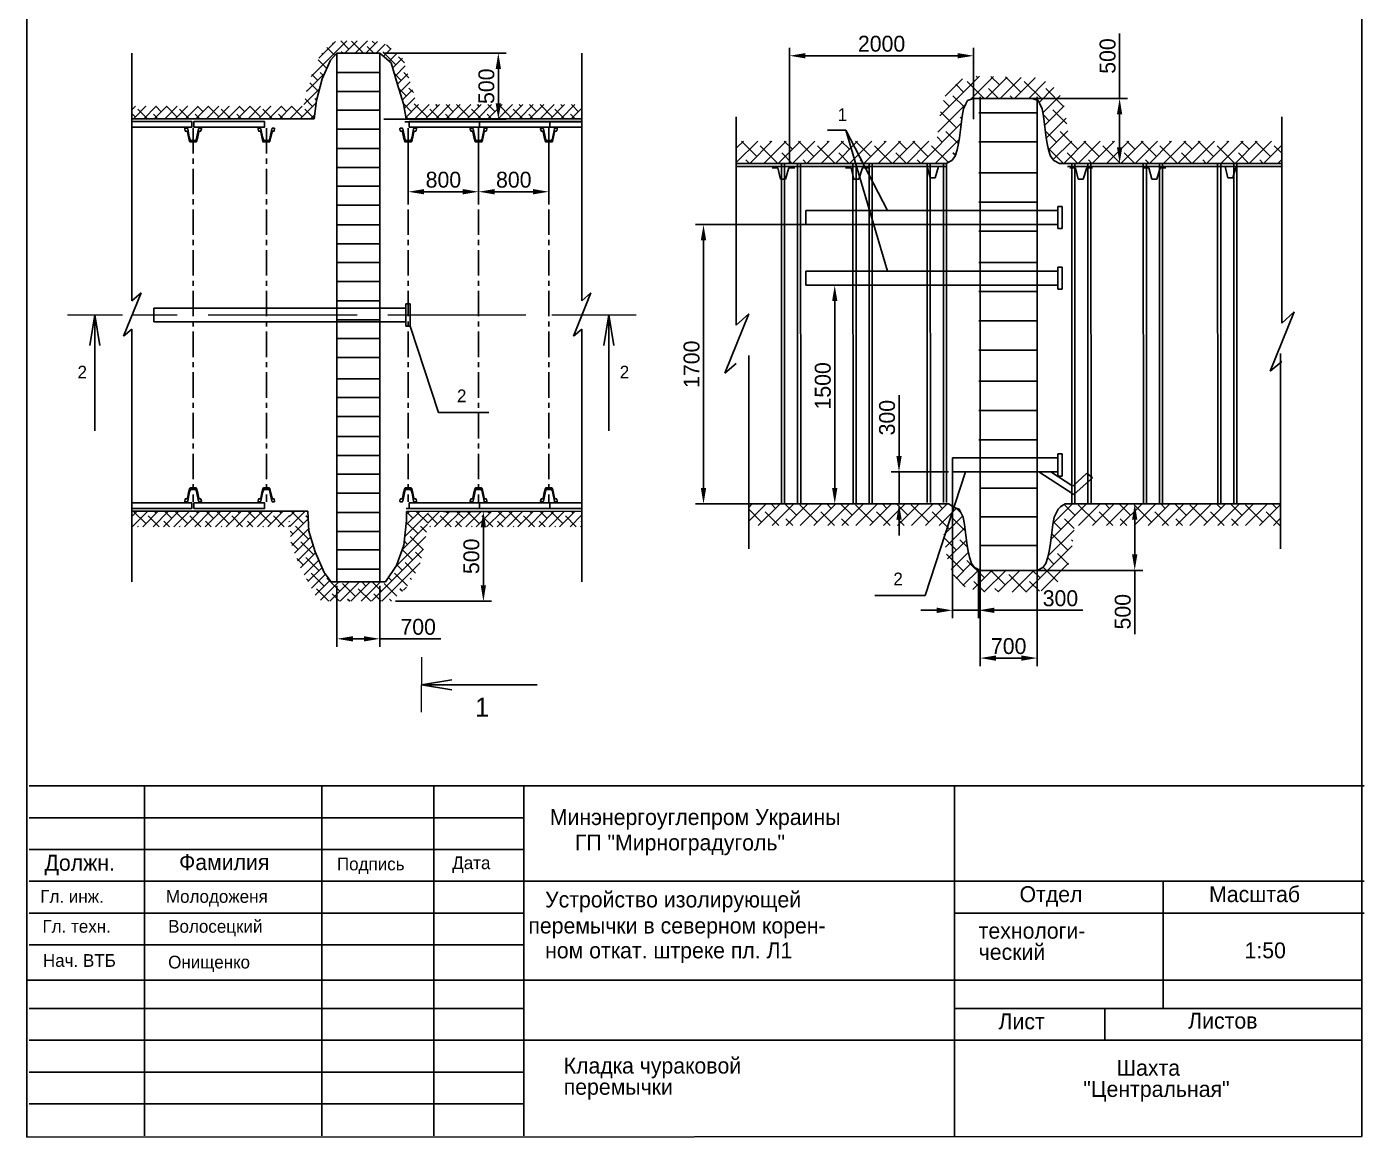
# Model space of a CAD drawing. Header units: millimetres. Extents: x 220 to 847, y -60 to 585.
# Drawn here: x 636.3 to 846.7, y -59.6 to 115 of the extents above; entities that cross this region are included whole.
import ezdxf

# ---------------------------------------------------------------- set-up
doc = ezdxf.new("R2010")
doc.units = ezdxf.units.MM
doc.linetypes.add('CENTERX2', pattern=[4, 2.5, -0.5, 0.5, -0.5])
doc.dimstyles.new('ISO-25', dxfattribs={"dimtxt": 2.5, "dimasz": 2.5, "dimexe": 1.25, "dimexo": 0.625, "dimtad": 1, "dimtxsty": 'Standard', "dimcen": 2.5, "dimadec": 0, "dimazin": 0, "dimtfac": 1, "dimtmove": 0, "dimatfit": 3, "dimfxl": 0, "dimarcsym": 0})
pattern_1 = [(45, (401.6653, 16.3725), (-0.8199856, 0.8199856), []), (135, (401.6653, 16.3725), (-2.4599568, 0.8199856), [2.899087, -1.739452])]

# ---------------------------------------------------------------- blocks, each defined once
blk = doc.blocks.new('*D44')
at = {"color": 0, "lineweight": -2}
for p, q in [((692.45, 110.85), (711.76, 110.85)), ((710.51, 108.35), (710.51, 102.96)), ((692.49, 100.46), (711.76, 100.46))]:
    blk.add_line(p, q, dxfattribs=at)
at = {"color": 0}
for points in [[(710.09, 108.35), (710.93, 108.35), (710.51, 110.85)], [(710.09, 102.96), (710.93, 102.96), (710.51, 100.46)]]:
    blk.add_solid(points, dxfattribs=at)
at = {"layer": 'Defpoints', "color": 0}
for p in [(691.83, 110.85), (691.86, 100.46), (710.51, 100.46)]:
    blk.add_point(p, dxfattribs=at)
at = {"color": 0, "insert": (708.64, 105.65), "char_height": 2.5, "attachment_point": 5, "rotation": 90}
blk.add_mtext('500', dxfattribs=at)
blk = doc.blocks.new('*D45')
at = {"color": 0, "lineweight": -2}
for p, q in [((685.13, 27.09), (685.13, 17.52)), ((691.86, 27.09), (691.86, 17.52)), ((687.63, 18.77), (689.36, 18.77)), ((691.86, 18.77), (701.44, 18.77))]:
    blk.add_line(p, q, dxfattribs=at)
at = {"color": 0}
for points in [[(687.63, 19.18), (687.63, 18.35), (685.13, 18.77)], [(689.36, 19.18), (689.36, 18.35), (691.86, 18.77)]]:
    blk.add_solid(points, dxfattribs=at)
at = {"layer": 'Defpoints', "color": 0}
for p in [(685.13, 27.71), (691.86, 27.71), (691.86, 18.77)]:
    blk.add_point(p, dxfattribs=at)
at = {"color": 0, "insert": (697.9, 20.64), "char_height": 2.5, "attachment_point": 5}
blk.add_mtext('700', dxfattribs=at)
blk = doc.blocks.new('*D48')
at = {"color": 0, "lineweight": -2}
for p, q in [((808.23, 103.74), (808.23, 113.95)), ((791.62, 103.74), (809.48, 103.74)), ((808.23, 96.02), (808.23, 101.24)), ((800.49, 93.52), (809.48, 93.52))]:
    blk.add_line(p, q, dxfattribs=at)
at = {"color": 0}
for points in [[(807.81, 101.24), (808.64, 101.24), (808.23, 103.74)], [(807.81, 96.02), (808.64, 96.02), (808.23, 93.52)]]:
    blk.add_solid(points, dxfattribs=at)
at = {"layer": 'Defpoints', "color": 0}
for p in [(790.99, 103.74), (799.87, 93.52), (808.23, 93.52)]:
    blk.add_point(p, dxfattribs=at)
at = {"color": 0, "insert": (806.35, 110.4), "char_height": 2.5, "attachment_point": 5, "rotation": 90}
blk.add_mtext('500', dxfattribs=at)
blk = doc.blocks.new('*D49')
at = {"color": 0, "lineweight": -2}
for p, q in [((786.28, 30.64), (786.28, 14.49)), ((795.27, 30.64), (795.27, 14.49)), ((788.78, 15.74), (792.77, 15.74))]:
    blk.add_line(p, q, dxfattribs=at)
at = {"color": 0}
for points in [[(788.78, 16.15), (788.78, 15.32), (786.28, 15.74)], [(792.77, 16.15), (792.77, 15.32), (795.27, 15.74)]]:
    blk.add_solid(points, dxfattribs=at)
at = {"layer": 'Defpoints', "color": 0}
for p in [(786.28, 31.26), (795.27, 31.26), (795.27, 15.74)]:
    blk.add_point(p, dxfattribs=at)
at = {"color": 0, "insert": (790.78, 17.61), "char_height": 2.5, "attachment_point": 5}
blk.add_mtext('700', dxfattribs=at)
blk = doc.blocks.new('*D50')
at = {"color": 0, "lineweight": -2}
for p, q in [((810.05, 40), (811.86, 40)), ((810.61, 37.5), (810.61, 32.03)), ((793.01, 29.53), (811.86, 29.53)), ((810.61, 29.53), (810.61, 19.49))]:
    blk.add_line(p, q, dxfattribs=at)
at = {"color": 0}
for points in [[(810.19, 37.5), (811.02, 37.5), (810.61, 40)], [(810.19, 32.03), (811.02, 32.03), (810.61, 29.53)]]:
    blk.add_solid(points, dxfattribs=at)
at = {"layer": 'Defpoints', "color": 0}
for p in [(809.43, 40), (810.61, 40), (792.39, 29.53)]:
    blk.add_point(p, dxfattribs=at)
at = {"color": 0, "insert": (808.73, 23.03), "char_height": 2.5, "attachment_point": 5, "rotation": 90}
blk.add_mtext('500', dxfattribs=at)
blk = doc.blocks.new('*D51')
at = {"color": 0, "lineweight": -2}
for p, q in [((756.31, 93.42), (756.31, 111.69)), ((785.27, 100.48), (785.27, 111.69)), ((782.77, 110.44), (758.81, 110.44))]:
    blk.add_line(p, q, dxfattribs=at)
at = {"color": 0}
for points in [[(758.81, 110.86), (758.81, 110.03), (756.31, 110.44)], [(782.77, 110.86), (782.77, 110.03), (785.27, 110.44)]]:
    blk.add_solid(points, dxfattribs=at)
at = {"layer": 'Defpoints', "color": 0}
for p in [(756.31, 110.44), (785.27, 99.85), (756.31, 92.8)]:
    blk.add_point(p, dxfattribs=at)
at = {"color": 0, "insert": (770.79, 112.32), "char_height": 2.5, "attachment_point": 5}
blk.add_mtext('2000', dxfattribs=at)
blk = doc.blocks.new('*D55')
at = {"color": 0, "lineweight": -2}
for p, q in [((701.88, 38.81), (709.41, 38.81)), ((708.16, 36.31), (708.16, 27.17)), ((694.35, 24.67), (709.41, 24.67))]:
    blk.add_line(p, q, dxfattribs=at)
at = {"color": 0}
for points in [[(707.74, 36.31), (708.57, 36.31), (708.16, 38.81)], [(707.74, 27.17), (708.57, 27.17), (708.16, 24.67)]]:
    blk.add_solid(points, dxfattribs=at)
at = {"layer": 'Defpoints', "color": 0}
for p in [(701.26, 38.81), (693.73, 24.67), (708.16, 24.67)]:
    blk.add_point(p, dxfattribs=at)
at = {"color": 0, "insert": (706.28, 31.74), "char_height": 2.5, "attachment_point": 5, "rotation": 90}
blk.add_mtext('500', dxfattribs=at)
blk = doc.blocks.new('*D56')
at = {"color": 0, "lineweight": -2}
for p, q in [((781.96, 45.09), (781.96, 22)), ((786.05, 29.76), (786.05, 22)), ((779.46, 23.25), (776.96, 23.25)), ((781.96, 23.25), (786.05, 23.25)), ((788.55, 23.25), (802.46, 23.25))]:
    blk.add_line(p, q, dxfattribs=at)
at = {"color": 0}
for points in [[(779.46, 23.67), (779.46, 22.83), (781.96, 23.25)], [(788.55, 23.67), (788.55, 22.83), (786.05, 23.25)]]:
    blk.add_solid(points, dxfattribs=at)
at = {"layer": 'Defpoints', "color": 0}
for p in [(781.96, 45.72), (786.05, 30.39), (786.05, 23.25)]:
    blk.add_point(p, dxfattribs=at)
at = {"color": 0, "insert": (798.92, 25.13), "char_height": 2.5, "attachment_point": 5}
blk.add_mtext('300', dxfattribs=at)
blk = doc.blocks.new('*D57')
at = {"color": 0, "lineweight": -2}
for p, q in [((773.53, 47.5), (773.53, 57.08)), ((781.31, 45), (772.28, 45)), ((773.53, 39.99), (773.53, 45)), ((775.06, 39.99), (772.28, 39.99)), ((773.53, 37.49), (773.53, 34.99))]:
    blk.add_line(p, q, dxfattribs=at)
at = {"color": 0}
for points in [[(773.12, 47.5), (773.95, 47.5), (773.53, 45)], [(773.12, 37.49), (773.95, 37.49), (773.53, 39.99)]]:
    blk.add_solid(points, dxfattribs=at)
at = {"layer": 'Defpoints', "color": 0}
for p in [(773.53, 45), (781.93, 45), (775.68, 39.99)]:
    blk.add_point(p, dxfattribs=at)
at = {"color": 0, "insert": (771.66, 53.54), "char_height": 2.5, "attachment_point": 5, "rotation": 90}
blk.add_mtext('300', dxfattribs=at)
blk = doc.blocks.new('*D58')
at = {"color": 0, "lineweight": -2}
for p, q in [((764.73, 83.9), (741.53, 83.9)), ((742.78, 81.4), (742.78, 42.49)), ((758.47, 39.99), (741.53, 39.99))]:
    blk.add_line(p, q, dxfattribs=at)
at = {"color": 0}
for points in [[(742.36, 81.4), (743.2, 81.4), (742.78, 83.9)], [(742.36, 42.49), (743.2, 42.49), (742.78, 39.99)]]:
    blk.add_solid(points, dxfattribs=at)
at = {"layer": 'Defpoints', "color": 0}
for p in [(765.36, 83.9), (742.78, 39.99), (759.1, 39.99)]:
    blk.add_point(p, dxfattribs=at)
at = {"color": 0, "insert": (740.91, 61.94), "char_height": 2.5, "attachment_point": 5, "rotation": 90}
blk.add_mtext('1700', dxfattribs=at)
blk = doc.blocks.new('*D59')
at = {"color": 0, "lineweight": -2}
for p, q in [((759.51, 74.36), (764.67, 74.36)), ((763.42, 71.86), (763.42, 42.49)), ((759.72, 39.99), (764.67, 39.99))]:
    blk.add_line(p, q, dxfattribs=at)
at = {"color": 0}
for points in [[(763.01, 71.86), (763.84, 71.86), (763.42, 74.36)], [(763.01, 42.49), (763.84, 42.49), (763.42, 39.99)]]:
    blk.add_solid(points, dxfattribs=at)
at = {"layer": 'Defpoints', "color": 0}
for p in [(758.89, 74.36), (759.1, 39.99), (763.42, 39.99)]:
    blk.add_point(p, dxfattribs=at)
at = {"color": 0, "insert": (761.55, 58.54), "char_height": 2.5, "attachment_point": 5, "rotation": 90}
blk.add_mtext('1500', dxfattribs=at)
blk = doc.blocks.new('Рама после осадки')
at = {"color": 7}
for p, q in [((643.43, 302.03), (643.39, 302.22)), ((643.45, 302.3), (643.6, 302.3)), ((643.6, 302.3), (643.45, 302.3)), ((643.59, 301.98), (643.49, 301.98)), ((643.59, 301.98), (643.49, 301.98)), ((643.75, 301.42), (643.65, 301.93)), ((643.83, 301.42), (643.67, 302.24)), ((643.75, 301.42), (643.86, 300.97)), ((643.83, 301.42), (643.91, 301.15)), ((644.58, 301.43), (644.51, 301.15)), ((644.66, 301.43), (644.55, 300.98)), ((644.58, 301.43), (644.74, 302.24)), ((644.66, 301.43), (644.76, 301.94)), ((644.96, 302.3), (644.81, 302.3)), ((644.81, 302.3), (644.96, 302.3)), ((644.82, 301.98), (644.92, 301.98)), ((644.82, 301.98), (644.92, 301.98)), ((644.98, 302.03), (645.02, 302.23)), ((644.49, 300.93), (643.92, 300.93)), ((644.01, 301.07), (644.21, 301.07)), ((644.4, 301.07), (644.21, 301.07)), ((644.49, 266.93), (643.92, 266.93)), ((643.43, 265.83), (643.39, 265.63)), ((643.59, 265.88), (643.49, 265.88)), ((643.59, 265.88), (643.49, 265.88)), ((643.75, 266.43), (643.65, 265.93)), ((643.83, 266.43), (643.67, 265.62)), ((643.75, 266.43), (643.86, 266.88)), ((643.83, 266.43), (643.91, 266.71)), ((644.01, 266.79), (644.21, 266.79)), ((644.4, 266.79), (644.21, 266.79)), ((644.58, 266.43), (644.51, 266.71)), ((644.66, 266.43), (644.55, 266.88)), ((644.58, 266.43), (644.74, 265.62)), ((644.66, 266.43), (644.76, 265.92)), ((644.82, 265.87), (644.92, 265.87)), ((644.82, 265.87), (644.92, 265.87)), ((644.98, 265.83), (645.02, 265.63)), ((643.45, 265.56), (643.6, 265.56)), ((643.6, 265.56), (643.45, 265.56)), ((644.96, 265.56), (644.81, 265.56)), ((644.81, 265.56), (644.96, 265.56))]:
    blk.add_line(p, q, dxfattribs=at)
at = {"color": 253, "linetype": 'CENTERX2'}
blk.add_line((644.21, 265.56), (644.21, 302.3), dxfattribs=at)
at = {"color": 7}
for centre, major_axis, start_param, end_param in [((643.45, 302.24), (0.0424, 0.0424), 0.787693, 2.555053), ((643.49, 302.04), (-0.0424, 0.0424), 0.984257, 2.358489), ((643.59, 301.92), (0.0424, 0.0424), 5.695083, 7.070878), ((643.6, 302.23), (-0.0495, 0.0495), 4.125849, 5.500082), ((644.01, 301.18), (0.0778, 0.0778), 2.621175, 3.929286), ((644.4, 301.18), (0.0778, 0.0778), 3.929286, 5.237396), ((644.81, 302.23), (0.0495, 0.0495), 0.787693, 2.161926), ((644.82, 301.92), (0.0424, 0.0424), 0.787693, 2.163488), ((644.92, 302.04), (-0.0424, 0.0424), 2.358489, 3.732722), ((644.96, 302.24), (-0.0424, 0.0424), 3.732722, 5.500082), ((643.92, 300.99), (0.0424, 0.0424), 2.604123, 3.929286), ((644.49, 300.99), (0.0424, 0.0424), 3.929286, 5.254448), ((643.92, 266.87), (0.0424, 0.0424), 0.783103, 2.108266), ((644.49, 266.87), (-0.0424, 0.0424), 4.17033, 5.495492), ((643.45, 265.62), (-0.0424, 0.0424), 0.58654, 2.3539), ((643.49, 265.82), (0.0424, 0.0424), 0.783103, 2.157336), ((643.59, 265.94), (-0.0424, 0.0424), 2.3539, 3.729695), ((643.6, 265.63), (0.0495, 0.0495), 3.924696, 5.298929), ((644.01, 266.68), (0.0778, 0.0778), 0.783103, 2.091214), ((644.4, 266.68), (-0.0778, 0.0778), 4.187382, 5.495492), ((644.81, 265.63), (0.0495, 0.0495), 2.550463, 3.924696), ((644.82, 265.93), (0.0424, 0.0424), 2.548901, 3.924696), ((644.92, 265.81), (-0.0424, 0.0424), 4.12126, 5.495492), ((644.96, 265.62), (-0.0424, 0.0424), 2.3539, 4.12126)]:
    blk.add_ellipse(centre, major_axis=major_axis, ratio=1, start_param=start_param, end_param=end_param, dxfattribs=at)
blk = doc.blocks.new('*D60')
at = {"color": 0, "lineweight": -2}
for p, q in [((696.34, 96.26), (696.34, 87.81)), ((707.41, 96.26), (707.41, 87.81)), ((698.84, 89.06), (704.91, 89.06))]:
    blk.add_line(p, q, dxfattribs=at)
at = {"color": 0}
for points in [[(698.84, 89.48), (698.84, 88.65), (696.34, 89.06)], [(704.91, 89.48), (704.91, 88.65), (707.41, 89.06)]]:
    blk.add_solid(points, dxfattribs=at)
at = {"layer": 'Defpoints', "color": 0}
for p in [(696.34, 96.88), (707.41, 96.88), (707.41, 89.06)]:
    blk.add_point(p, dxfattribs=at)
at = {"color": 0, "insert": (701.87, 90.94), "char_height": 2.5, "attachment_point": 5}
blk.add_mtext('800', dxfattribs=at)
blk = doc.blocks.new('*D61')
at = {"color": 0, "lineweight": -2}
for p, q in [((707.41, 96.26), (707.41, 87.81)), ((718.47, 96.26), (718.47, 87.81)), ((709.91, 89.06), (715.97, 89.06))]:
    blk.add_line(p, q, dxfattribs=at)
at = {"color": 0}
for points in [[(709.91, 89.48), (709.91, 88.65), (707.41, 89.06)], [(715.97, 89.48), (715.97, 88.65), (718.47, 89.06)]]:
    blk.add_solid(points, dxfattribs=at)
at = {"layer": 'Defpoints', "color": 0}
for p in [(707.41, 96.88), (718.47, 96.88), (718.47, 89.06)]:
    blk.add_point(p, dxfattribs=at)
at = {"color": 0, "insert": (712.94, 90.94), "char_height": 2.5, "attachment_point": 5}
blk.add_mtext('800', dxfattribs=at)

msp = doc.modelspace()

# ---------------------------------------------------------------- hatches: boundary and pattern name
h = msp.add_hatch()
h.set_pattern_fill('ANSI38', color=256, scale=0.365239, style=0)
h.set_pattern_definition(pattern_1)
h.paths.add_polyline_path([(681.92, 103.432), (682.825, 106.79), (684.128, 109.764), (685.127, 110.847), (691.862, 110.847), (693.651, 109.328), (694.666, 105.928), (695.574, 102.885), (695.992, 100.539), (698.114, 100.539), (697.736, 102.659), (696.589, 106.502), (695.575, 109.902), (693.056, 112.102), (691.791, 112.677), (690.044, 112.788), (688.321, 112.788), (686.412, 112.788), (685.171, 112.788), (684.001, 112.227), (682.794, 110.976), (681.726, 108.983), (681.115, 107.358), (680.387, 105.042), (679.879, 102.503), (652.872, 102.503), (652.872, 100.539), (681.554, 100.539)])
h = msp.add_hatch()
h.set_pattern_fill('ANSI38', color=256, scale=0.5, style=0)
h.set_pattern_definition([(45, (292.0294, 8.184), (-1.122532, 1.122532), []), (135, (292.0294, 8.184), (-3.367596, 1.122532), [3.96875, -2.38125])])
h.paths.add_polyline_path([(799.726, 101.387), (799.472, 102.742), (798.835, 104.343), (798.409, 105.096), (795.772, 106.97), (785.262, 107.237), (783.18, 106.711), (780.99, 104.499), (780.282, 102.838), (780.033, 101.598), (779.785, 99.616), (779.598, 98.064), (779.398, 97.024), (747.939, 97.024), (747.939, 93.524), (780.954, 93.524), (781.846, 93.998), (782.344, 94.637), (782.677, 95.634), (782.878, 96.63), (783.058, 97.526), (783.26, 99.196), (783.47, 100.935), (783.691, 102.082), (784.065, 102.87), (784.317, 103.403), (785.253, 103.737), (794.472, 103.737), (795.408, 103.403), (795.661, 102.87), (796.035, 102.082), (796.256, 100.935), (796.466, 99.196), (796.668, 97.526), (796.848, 96.63), (797.049, 95.634), (797.382, 94.637), (797.88, 93.998), (798.772, 93.524), (833.732, 93.524), (833.732, 97.024), (800.339, 97.024), (800.279, 97.321), (800.126, 98.082), (799.941, 99.615)])
h = msp.add_hatch()
h.set_pattern_fill('ANSI38', color=256, scale=0.365239, style=0)
h.set_pattern_definition(pattern_1)
h.paths.add_polyline_path([(723.645, 102.759), (697.718, 102.759), (698.114, 100.539), (723.645, 100.539)])
h = msp.add_hatch()
h.set_pattern_fill('ANSI38', color=256, scale=0.487642, style=0)
h.set_pattern_definition([(45, (305.2469, 10.8171), (-1.0947876, 1.0947876), []), (135, (305.2469, 10.8171), (-3.2843628, 1.0947876), [3.870659, -2.322395])])
h.paths.add_polyline_path([(783.242, 38.642), (782.995, 39.162), (782.082, 39.488), (781.373, 39.992), (749.888, 39.985), (749.888, 36.571), (779.97, 36.578), (780.457, 36.158), (780.64, 34.649), (781.052, 31.906), (781.347, 30.554), (782.17, 28.62), (783.695, 27.06), (786.116, 26.144), (795.272, 26.115), (797.679, 26.948), (799.277, 28.466), (800.176, 30.465), (800.715, 33.021), (800.912, 34.649), (801.108, 36.267), (801.258, 36.583), (833.561, 36.591), (833.561, 40.004), (799.668, 39.996), (799.307, 39.782), (798.945, 39.532), (798.557, 39.162), (798.31, 38.642), (797.945, 37.874), (797.729, 36.756), (797.523, 35.06), (797.326, 33.431), (797.15, 32.558), (796.954, 31.586), (796.628, 30.613), (796.142, 29.991), (795.272, 29.529), (786.28, 29.529), (785.41, 29.991), (784.924, 30.613), (784.598, 31.586), (784.402, 32.558), (784.226, 33.431), (784.029, 35.06), (783.823, 36.756), (783.607, 37.874)])
h = msp.add_hatch()
h.set_pattern_fill('ANSI38', color=256, scale=0.365239, style=0)
h.set_pattern_definition(pattern_1)
h.paths.add_polyline_path([(677.731, 36.401), (677.6, 38.833), (652.872, 38.833), (652.872, 36.401)])
h = msp.add_hatch()
h.set_pattern_fill('ANSI38', color=256, scale=0.3652, style=0)
h.set_pattern_definition([(45, (292.0294, 0), (-0.8198974, 0.8198974), []), (135, (292.0294, 0), (-2.459692, 0.8198974), [2.898775, -1.739265])])
h.paths.add_polyline_path([(680.68, 35.689), (680.521, 38.833), (677.6, 38.833), (677.867, 33.873), (679.197, 30.314), (680.859, 27.229), (681.974, 25.16), (682.806, 24.667), (693.729, 24.667), (696.009, 26.802), (698.051, 29.934), (698.818, 33.141), (699.363, 36.259), (699.509, 38.809), (696.047, 38.808), (696.047, 37.384), (695.621, 33.511), (694.5, 30.314), (692.751, 27.712), (684.238, 27.712), (683.117, 29.21), (681.698, 32.457)])
h = msp.add_hatch()
h.set_pattern_fill('ANSI38', color=256, scale=0.365239, style=0)
h.set_pattern_definition(pattern_1)
h.paths.add_polyline_path([(723.645, 36.383), (723.645, 38.815), (699.509, 38.809), (699.37, 36.377)])

# ---------------------------------------------------------------- linework, layer by layer
for p, q in [((636.336, -59.599), (636.336, 255.111)), ((846.336, 255.111), (846.336, -59.487)), ((652.872, 110.847), (652.872, 71.903)), ((682.825, 106.79), (684.128, 109.764)), ((684.128, 109.764), (685.127, 110.847)), ((685.127, 110.847), (685.127, 27.712)), ((685.127, 110.847), (691.862, 110.847)), ((691.862, 110.847), (691.862, 27.712)), ((693.651, 109.328), (691.862, 110.847)), ((723.645, 110.847), (723.645, 71.903)), ((685.127, 107.809), (691.862, 107.809)), ((694.666, 105.928), (693.651, 109.328)), ((681.92, 103.432), (682.825, 106.79)), ((695.574, 102.885), (694.666, 105.928)), ((681.92, 103.432), (681.554, 100.539)), ((681.92, 103.432), (681.92, 103.432)), ((685.127, 104.818), (691.862, 104.818)), ((784.065, 102.87), (784.317, 103.403)), ((784.317, 103.403), (785.253, 103.737)), ((785.253, 103.737), (794.472, 103.737)), ((786.28, 104.009), (786.28, 29.529)), ((795.408, 103.403), (794.472, 103.737)), ((795.272, 104.009), (795.272, 29.529)), ((795.661, 102.87), (795.408, 103.403)), ((685.127, 101.887), (691.862, 101.887)), ((695.574, 102.885), (695.992, 100.539)), ((783.47, 100.935), (783.691, 102.082)), ((783.691, 102.082), (784.065, 102.87)), ((786.08, 101.488), (795.299, 101.488)), ((796.035, 102.082), (795.661, 102.87)), ((796.256, 100.935), (796.035, 102.082)), ((652.872, 100.539), (681.554, 100.539)), ((685.127, 98.896), (691.862, 98.896)), ((695.791, 100.041), (723.645, 100.041)), ((695.992, 100.539), (723.645, 100.539)), ((747.939, 100.845), (747.939, 68.093)), ((783.058, 97.526), (783.26, 99.196)), ((783.26, 99.196), (783.47, 100.935)), ((796.466, 99.196), (796.256, 100.935)), ((796.668, 97.526), (796.466, 99.196)), ((833.732, 100.845), (833.732, 68.411)), ((765.188, 98.764), (762.296, 98.764)), ((771.708, 86.103), (765.188, 98.764)), ((771.708, 76.564), (765.188, 98.764)), ((782.878, 96.63), (783.058, 97.526)), ((786.08, 96.934), (795.299, 96.934)), ((796.848, 96.63), (796.668, 97.526)), ((685.127, 95.876), (691.862, 95.876)), ((782.344, 94.637), (782.677, 95.634)), ((782.677, 95.634), (782.878, 96.63)), ((797.049, 95.634), (796.848, 96.63)), ((797.382, 94.637), (797.049, 95.634)), ((685.127, 92.885), (691.862, 92.885)), ((747.939, 93.524), (780.954, 93.524)), ((747.939, 93.009), (781.089, 93.009)), ((754.459, 92.796), (753.579, 92.796)), ((754.898, 91.04), (754.459, 92.796)), ((755.023, 93.338), (755.035, 39.997)), ((755.51, 93.338), (755.523, 39.997)), ((756.217, 92.796), (755.69, 91.04)), ((757.146, 92.796), (756.217, 92.796)), ((757.566, 93.338), (757.579, 39.997)), ((758.054, 93.338), (758.066, 39.997)), ((766.004, 92.796), (765.125, 92.796)), ((766.444, 91.04), (766.004, 92.796)), ((766.283, 93.338), (766.295, 39.997)), ((766.771, 93.338), (766.783, 39.997)), ((767.763, 92.796), (767.235, 91.04)), ((768.692, 92.796), (767.763, 92.796)), ((768.827, 93.338), (768.839, 39.997)), ((769.314, 93.338), (769.327, 39.997)), ((777.986, 93.009), (777.107, 93.009)), ((777.969, 93.546), (777.981, 40.205)), ((778.426, 91.253), (777.986, 93.009)), ((778.456, 93.546), (778.469, 40.205)), ((779.745, 93.009), (779.217, 91.253)), ((780.674, 93.009), (779.745, 93.009)), ((780.512, 93.546), (780.525, 40.205)), ((780.954, 93.524), (781.846, 93.998)), ((781, 93.546), (781.012, 40.205)), ((781.846, 93.998), (782.344, 94.637)), ((797.88, 93.998), (797.382, 94.637)), ((798.772, 93.524), (797.88, 93.998)), ((798.772, 93.524), (833.732, 93.524)), ((798.772, 93.524), (833.732, 93.524)), ((798.772, 93.524), (833.732, 93.524)), ((798.772, 93.524), (833.732, 93.524)), ((800.035, 93.009), (833.732, 93.009)), ((801.29, 92.796), (800.41, 92.796)), ((800.696, 93.338), (800.709, 41.614)), ((801.184, 93.338), (801.196, 42.056)), ((801.729, 91.04), (801.29, 92.796)), ((803.048, 92.796), (802.521, 91.04)), ((803.978, 92.796), (803.048, 92.796)), ((803.24, 93.338), (803.252, 43.312)), ((803.728, 93.338), (803.74, 39.997)), ((812.835, 92.796), (811.956, 92.796)), ((811.957, 93.338), (811.969, 39.997)), ((812.444, 93.338), (812.457, 39.997)), ((813.275, 91.04), (812.835, 92.796)), ((814.594, 92.796), (814.066, 91.04)), ((814.5, 93.338), (814.513, 39.997)), ((815.523, 92.796), (814.594, 92.796)), ((814.988, 93.338), (815, 39.997)), ((823.642, 93.546), (823.655, 40.002)), ((824.817, 93.009), (823.938, 93.009)), ((824.13, 93.546), (824.143, 40.002)), ((825.257, 91.253), (824.817, 93.009)), ((826.576, 93.009), (826.048, 91.253)), ((826.186, 93.546), (826.198, 40.003)), ((827.505, 93.009), (826.576, 93.009)), ((826.674, 93.546), (826.686, 40.003)), ((755.69, 91.04), (754.898, 91.04)), ((767.235, 91.04), (766.444, 91.04)), ((779.217, 91.253), (778.426, 91.253)), ((786.08, 92.047), (795.299, 92.047)), ((802.521, 91.04), (801.729, 91.04)), ((814.066, 91.04), (813.275, 91.04)), ((826.048, 91.253), (825.257, 91.253)), ((685.127, 89.954), (691.862, 89.954)), ((685.127, 86.963), (691.862, 86.963)), ((786.08, 87.446), (795.299, 87.446)), ((799.177, 86.747), (798.537, 86.747)), ((798.537, 83.266), (798.537, 86.747)), ((799.177, 83.266), (799.177, 86.747)), ((758.886, 83.903), (758.886, 86.103)), ((758.886, 86.103), (798.528, 86.103)), ((685.127, 83.851), (691.862, 83.851)), ((798.528, 83.903), (758.886, 83.903)), ((786.08, 82.846), (795.299, 82.846)), ((786.08, 82.846), (795.299, 82.846)), ((798.537, 83.266), (799.177, 83.266)), ((685.127, 80.86), (691.862, 80.86)), ((685.127, 77.929), (691.862, 77.929)), ((786.08, 77.958), (795.299, 77.958)), ((758.886, 74.363), (758.886, 76.564)), ((758.886, 76.564), (798.528, 76.564)), ((799.177, 77.207), (798.537, 77.207)), ((798.537, 73.726), (798.537, 77.207)), ((799.177, 73.726), (799.177, 77.207)), ((685.127, 74.938), (691.862, 74.938)), ((798.528, 74.363), (758.886, 74.363)), ((798.537, 73.726), (799.177, 73.726)), ((654.306, 73.193), (651.536, 66.373)), ((652.872, 71.903), (654.306, 73.193)), ((685.127, 71.919), (691.862, 71.919)), ((725.079, 73.193), (722.31, 66.373)), ((723.645, 71.903), (725.079, 73.193)), ((786.08, 73.358), (795.299, 73.358)), ((647.068, 69.686), (646.281, 64.91)), ((647.068, 69.686), (647.856, 64.91)), ((647.068, 69.686), (647.068, 51.467)), ((656.326, 68.582), (656.326, 70.782)), ((656.326, 70.782), (695.968, 70.782)), ((696.617, 71.426), (695.977, 71.426)), ((695.977, 67.945), (695.977, 71.426)), ((696.617, 67.945), (696.617, 71.426)), ((727.876, 69.686), (727.089, 64.91)), ((727.876, 69.686), (728.664, 64.91)), ((727.876, 69.686), (727.876, 51.467)), ((749.902, 69.859), (746.11, 60.522)), ((747.939, 68.093), (749.902, 69.859)), ((835.695, 70.178), (831.903, 60.841)), ((833.732, 68.411), (835.695, 70.178)), ((651.536, 66.373), (652.872, 67.479)), ((652.872, 67.479), (652.872, 27.712)), ((695.968, 68.582), (656.326, 68.582)), ((685.127, 68.928), (691.862, 68.928)), ((695.977, 67.945), (696.617, 67.945)), ((696.617, 67.945), (701.108, 54.373)), ((722.31, 66.373), (723.645, 67.479)), ((723.645, 67.479), (723.645, 27.712)), ((786.08, 68.757), (795.299, 68.757)), ((685.127, 65.997), (691.862, 65.997)), ((749.888, 63.338), (749.888, 32.917)), ((786.08, 64.157), (795.299, 64.157)), ((786.08, 64.157), (795.299, 64.157)), ((833.561, 63.649), (833.561, 32.917)), ((685.127, 63.006), (691.862, 63.006)), ((746.11, 60.522), (747.939, 62.036)), ((831.903, 60.841), (833.732, 62.355)), ((685.127, 59.621), (691.862, 59.621)), ((786.08, 59.269), (795.299, 59.269)), ((685.127, 56.69), (691.862, 56.69)), ((685.127, 53.699), (691.862, 53.699)), ((708.999, 54.373), (701.108, 54.373)), ((786.08, 54.669), (795.299, 54.669)), ((685.127, 50.587), (691.862, 50.587)), ((786.08, 50.068), (795.299, 50.068)), ((685.127, 47.596), (691.862, 47.596)), ((781.933, 47.199), (798.528, 47.199)), ((781.933, 47.199), (781.933, 44.998)), ((786.28, 47.199), (795.272, 47.199)), ((786.28, 47.199), (795.272, 47.199)), ((798.537, 44.361), (798.537, 47.843)), ((798.537, 47.843), (799.177, 47.843)), ((799.177, 44.361), (799.177, 47.843)), ((685.127, 44.665), (691.862, 44.665)), ((783.967, 44.998), (777.641, 25.584)), ((798.528, 44.998), (781.933, 44.998)), ((795.517, 44.998), (801.048, 41.44)), ((797.397, 44.998), (800.846, 42.779)), ((798.537, 44.361), (799.177, 44.361)), ((800.846, 42.779), (803.094, 44.815)), ((803.094, 44.815), (803.975, 44.093)), ((786.28, 42.431), (795.272, 42.431)), ((801.048, 41.44), (803.975, 44.093)), ((803.252, 43.338), (803.252, 39.997)), ((685.127, 41.674), (691.862, 41.674)), ((749.888, 39.985), (781.373, 39.992)), ((782.082, 39.488), (781.373, 39.992)), ((799.307, 39.782), (799.668, 39.996)), ((799.668, 39.996), (833.561, 40.004)), ((800.709, 41.609), (800.709, 39.997)), ((801.196, 42.069), (801.197, 39.997)), ((652.872, 38.833), (680.521, 38.833)), ((680.521, 38.833), (680.68, 35.689)), ((685.127, 38.655), (691.862, 38.655)), ((723.645, 39.27), (696.032, 39.27)), ((696.047, 38.808), (723.645, 38.815)), ((696.047, 37.384), (696.047, 38.808)), ((782.995, 39.162), (782.082, 39.488)), ((783.242, 38.642), (782.995, 39.162)), ((783.607, 37.874), (783.242, 38.642)), ((783.823, 36.756), (783.607, 37.874)), ((786.28, 37.945), (795.272, 37.945)), ((797.729, 36.756), (797.945, 37.874)), ((797.945, 37.874), (798.31, 38.642)), ((798.31, 38.642), (798.557, 39.162)), ((798.557, 39.162), (798.945, 39.532)), ((798.945, 39.532), (799.307, 39.782)), ((695.621, 33.511), (696.047, 37.384)), ((784.029, 35.06), (783.823, 36.756)), ((797.523, 35.06), (797.729, 36.756)), ((680.68, 35.689), (681.698, 32.457)), ((685.127, 35.664), (691.862, 35.664)), ((784.226, 33.431), (784.029, 35.06)), ((797.326, 33.431), (797.523, 35.06)), ((681.698, 32.457), (683.117, 29.21)), ((685.127, 32.733), (691.862, 32.733)), ((694.5, 30.314), (695.621, 33.511)), ((784.402, 32.558), (784.226, 33.431)), ((784.598, 31.586), (784.402, 32.558)), ((784.924, 30.613), (784.598, 31.586)), ((786.28, 33.458), (795.272, 33.458)), ((796.628, 30.613), (796.954, 31.586)), ((796.954, 31.586), (797.15, 32.558)), ((797.15, 32.558), (797.326, 33.431)), ((685.127, 29.742), (691.862, 29.742)), ((692.751, 27.712), (694.5, 30.314)), ((785.41, 29.991), (784.924, 30.613)), ((786.28, 29.529), (785.41, 29.991)), ((786.28, 29.529), (795.272, 29.529)), ((795.272, 29.529), (796.142, 29.991)), ((796.142, 29.991), (796.628, 30.613)), ((683.117, 29.21), (684.238, 27.712)), ((684.238, 27.712), (692.751, 27.712)), ((777.641, 25.584), (769.751, 25.584)), ((698.404, 11.557), (703.182, 12.332)), ((698.404, 11.557), (703.178, 10.758)), ((698.404, 11.557), (716.622, 11.511)), ((636.708, -4.354), (846.708, -4.354)), ((654.862, -4.354), (654.862, -59.354)), ((682.764, -4.354), (682.764, -59.354)), ((700.355, -4.354), (700.355, -59.354)), ((714.539, -4.354), (714.539, -59.354)), ((782.271, -4.354), (782.271, -59.354)), ((636.708, -9.354), (714.539, -9.354)), ((636.708, -14.354), (714.539, -14.354)), ((636.708, -19.354), (846.708, -19.354)), ((815.102, -19.354), (815.102, -39.354)), ((636.708, -24.354), (714.539, -24.354)), ((782.271, -24.354), (846.708, -24.354)), ((636.708, -29.354), (714.539, -29.354)), ((846.336, -34.889), (636.336, -34.889)), ((636.708, -39.354), (714.539, -39.354)), ((782.271, -39.354), (846.336, -39.354)), ((805.906, -39.354), (805.906, -44.354)), ((636.708, -44.354), (846.336, -44.354)), ((636.708, -49.354), (714.539, -49.354)), ((636.708, -54.354), (714.539, -54.354)), ((636.336, -59.599), (846.336, -59.487))]:
    msp.add_line(p, q)
at = {"lineweight": 5}
for p, q in [((642.747, 69.686), (651.39, 69.686)), ((652.872, 69.686), (659.981, 69.686)), ((664.857, 69.686), (688.327, 69.686)), ((693.117, 69.686), (714.815, 69.686)), ((718.927, 69.686), (730.429, 69.686)), ((723.555, 69.686), (732.198, 69.686)), ((698.415, 15.879), (698.393, 7.236))]:
    msp.add_line(p, q, dxfattribs=at)
for points in [[(652.872, 100.101), (662.304, 100.101), (662.304, 99.237), (652.872, 99.237)], [(662.642, 99.237), (673.738, 99.237), (673.738, 100.101), (662.642, 100.101)], [(696.474, 99.237), (707.57, 99.237), (707.57, 100.101), (696.474, 100.101)], [(707.54, 99.237), (718.636, 99.237), (718.636, 100.101), (707.54, 100.101)], [(652.872, 39.27), (662.304, 39.27), (662.304, 40.134), (652.872, 40.134)], [(662.642, 40.134), (673.738, 40.134), (673.738, 39.27), (662.642, 39.27)], [(696.474, 40.134), (707.57, 40.134), (707.57, 39.27), (696.474, 39.27)], [(707.54, 40.134), (718.636, 40.134), (718.636, 39.27), (707.54, 39.27)]]:
    msp.add_lwpolyline(points, close=True)
for points in [[(723.645, 100.101), (718.604, 100.101), (718.604, 99.237), (723.645, 99.237)], [(723.645, 39.27), (718.605, 39.27), (718.605, 40.134), (723.645, 40.134)]]:
    msp.add_lwpolyline(points)

# ---------------------------------------------------------------- block references
at = {"xscale": -1.600000000000023, "yscale": 1.6, "zscale": 1.6, "rotation": 180}
for p in [(-368.225, 523.971), (-356.703, 523.971), (-334.393, 523.971), (-323.327, 523.971), (-312.262, 523.971)]:
    msp.add_blockref('Рама после осадки', p, dxfattribs=at)

# ---------------------------------------------------------------- texts
for s, height, p in [('1', 2, (763.874, 100.172)), ('2', 2, (644.326, 59.703)), ('2', 2, (729.603, 59.703)), ('2', 2, (704.002, 55.97)), ('2', 2, (772.645, 27.181)), ('1', 3, (706.851, 6.528)), ('Минэнергоуглепром Украины', 2.5, (718.605, -10.509)), ('ГП "Мирноградуголь"', 2.5, (722.536, -14.505)), ('Должн.', 2.5, (639.129, -17.691)), ('Фамилия', 2.5, (660.301, -17.595)), ('Подпись', 2, (685.116, -17.634)), ('Дата', 2, (703.259, -17.448)), ('Гл. инж.', 2, (638.458, -22.741)), ('Молодоженя', 2, (658.228, -22.741)), ('Устройство изолирующей', 2.5, (717.868, -23.464)), ('Отдел', 2.5, (792.49, -22.631)), ('Масштаб', 2.5, (822.303, -22.631)), ('Гл. техн.', 2, (638.806, -27.442)), ('Волосецкий', 2, (658.576, -27.442)), ('перемычки в северном корен-', 2.5, (715.237, -27.568)), ('технологи-', 2.5, (786.065, -28.378)), ('ном откат. штреке пл. Л1', 2.5, (717.868, -31.47)), ('ческий', 2.5, (786.065, -31.712)), ('1:50', 2.5, (827.877, -31.464)), ('Нач. ВТБ', 2, (638.877, -32.807)), ('Онищенко', 2, (658.576, -33.06)), ('Лист', 2.5, (789.184, -42.625)), ('Листов', 2.5, (819.016, -42.527)), ('Кладка чураковой', 2.5, (720.795, -49.587)), ('Шахта', 2.5, (807.755, -49.931)), ('перемычки', 2.5, (720.795, -52.92)), ('"Центральная"', 2.5, (802.516, -53.264))]:
    msp.add_text(s, height=height).set_placement(p)

# ---------------------------------------------------------------- dimensions: what is measured, and where the dimension line sits
for base, p1, p2, text, picture, middle in [((756.312, 110.442), (785.275, 99.855), (756.312, 92.796), '2000', '*D51', (770.793, 112.317)), ((707.405, 89.063), (696.341, 96.884), (707.405, 96.884), '800', '*D60', (701.873, 90.938)), ((718.471, 89.063), (707.407, 96.884), (718.471, 96.884), '800', '*D61', (712.939, 90.938)), ((795.272, 15.736), (786.28, 31.262), (795.272, 31.262), '700', '*D49', (790.776, 17.611)), ((691.862, 18.766), (685.127, 27.712), (691.862, 27.712), '700', '*D45', (697.903, 20.641))]:
    dim = msp.add_linear_dim(base=base, p1=p1, p2=p2, text=text, dimstyle='ISO-25')
    dim.commit()
    dim.dimension.update_dxf_attribs({"geometry": picture, "text_midpoint": middle})
for base, p1, p2, text, picture, middle in [((808.227, 93.524), (790.992, 103.737), (799.867, 93.524), '500', '*D48', (808.227, 110.404)), ((742.781, 39.987), (765.357, 83.903), (759.097, 39.987), '1700', '*D58', (742.781, 61.945)), ((763.422, 39.987), (758.886, 74.363), (759.097, 39.987), '1500', '*D59', (763.422, 58.536))]:
    dim = msp.add_linear_dim(base=base, p1=p1, p2=p2, angle=90, text=text, dimstyle='ISO-25')
    dim.commit()
    dim.dimension.update_dxf_attribs({"geometry": picture, "text_midpoint": middle, "dimtype": 160})
for base, p1, p2, text, picture, middle in [((710.51, 100.459), (691.829, 110.847), (691.862, 100.459), '500', '*D44', (708.635, 105.653)), ((773.532, 44.998), (775.682, 39.991), (781.933, 44.998), '300', '*D57', (771.657, 53.54)), ((708.157, 24.667), (701.257, 38.809), (693.729, 24.667), '500', '*D55', (706.282, 31.738))]:
    dim = msp.add_linear_dim(base=base, p1=p1, p2=p2, angle=90, text=text, dimstyle='ISO-25')
    dim.commit()
    dim.dimension.update_dxf_attribs({"geometry": picture, "text_midpoint": middle})
dim = msp.add_linear_dim(base=(786.053, 23.251), p1=(781.956, 45.716), p2=(786.053, 30.388), text='300', dimstyle='ISO-25')
dim.commit()
dim.dimension.update_dxf_attribs({"geometry": '*D56', "text_midpoint": (798.916, 23.251), "dimtype": 160})
dim = msp.add_linear_dim(base=(810.608, 39.999), p1=(792.389, 29.529), p2=(809.428, 39.999), angle=90, text='500', dimstyle='ISO-25', override={"dimjust": 0, "dimtih": 0, "dimtoh": 0, "dimtxsty": 'Standard'})
dim.commit()
dim.dimension.update_dxf_attribs({"geometry": '*D50', "text_midpoint": (810.608, 23.027), "dimtype": 160})

doc.saveas('drawing.dxf')
